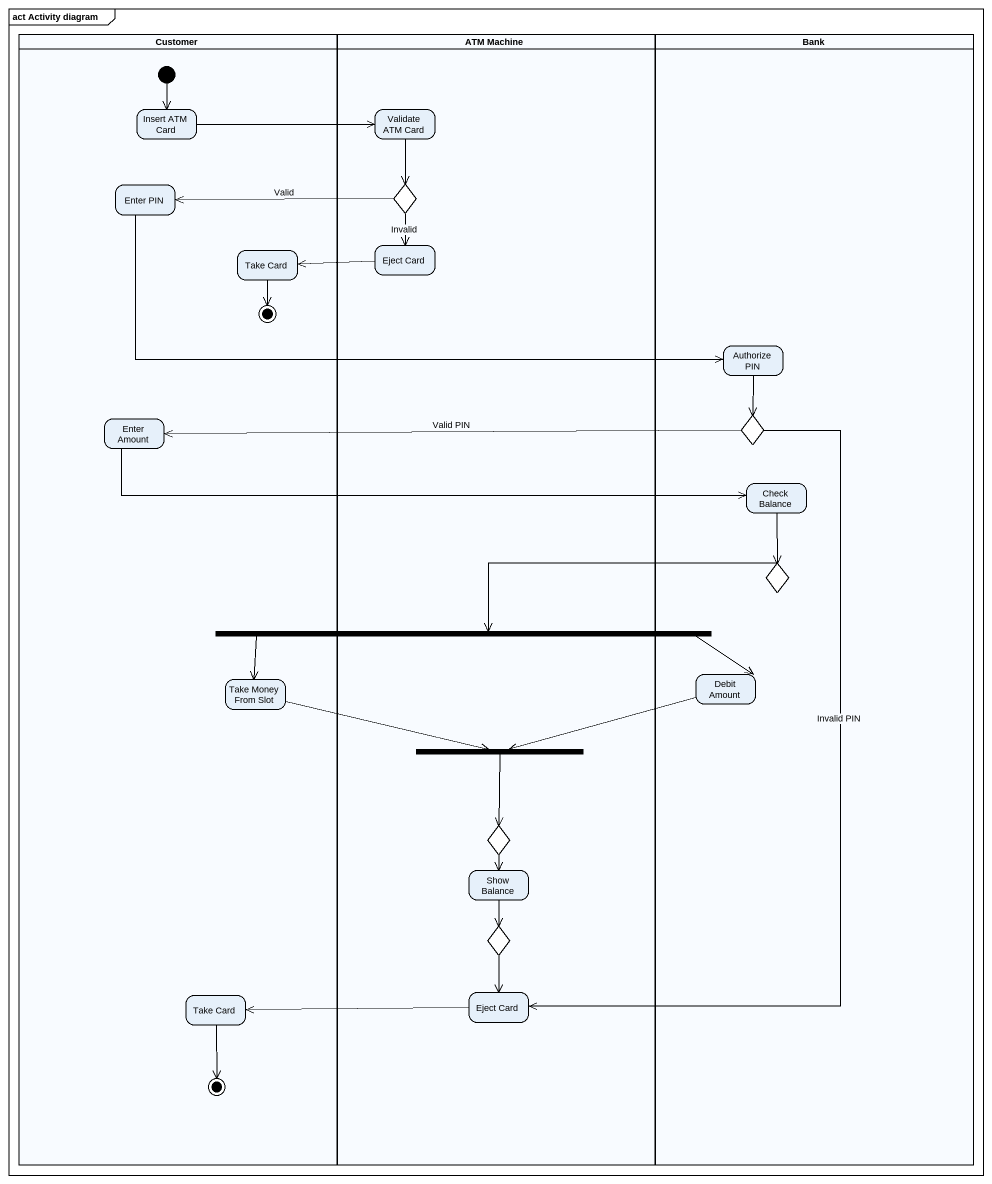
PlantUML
@startuml
mainframe act Activity diagram
hide empty description
state Customer <<partition>> {
  state "Insert ATM Card" as Insert_ATM_Card
  state "Enter PIN" as Enter_PIN
  state "Take Card" as Take_Card
  state final1 <<end>>
  state "Enter Amount" as Enter_Amount
  state "Take Money From Slot" as Take_Money_From_Slot
  state "Take Card" as Take_Card_2
  state final2 <<end>>
  [*] --> Insert_ATM_Card
}
state "ATM Machine" as ATM_Machine <<partition>> {
  state "Validate ATM Card" as Validate_ATM_Card
  state choice1 <<choice>>
  state "Eject Card" as Eject_Card
  state fork2 <<join>>
  state choice4 <<choice>>
  state "Show Balance" as Show_Balance
  state choice5 <<choice>>
  state "Eject Card" as Eject_Card_2
}
state Bank <<partition>> {
  state "Authorize PIN" as Authorize_PIN
  state choice2 <<choice>>
  state "Check Balance" as Check_Balance
  state choice3 <<choice>>
  state "Debit Amount" as Debit_Amount
}
state fork1 <<fork>>
Insert_ATM_Card -right-> Validate_ATM_Card
Validate_ATM_Card --> choice1
Enter_PIN -right-> Authorize_PIN
choice1 -left-> Enter_PIN : Valid
choice1 --> Eject_Card : Invalid
Take_Card --> final1
Eject_Card -left-> Take_Card
Authorize_PIN --> choice2
Enter_Amount -right-> Check_Balance
choice2 -left-> Enter_Amount : Valid PIN
choice2 --> Eject_Card_2 : Invalid PIN
Check_Balance --> choice3
choice3 -left-> fork1
fork1 -left-> Take_Money_From_Slot
fork1 -right-> Debit_Amount
Take_Money_From_Slot -right-> fork2
Debit_Amount -left-> fork2
fork2 --> choice4
choice4 --> Show_Balance
Show_Balance --> choice5
choice5 --> Eject_Card_2
Take_Card_2 --> final2
Eject_Card_2 -left-> Take_Card_2
@enduml
